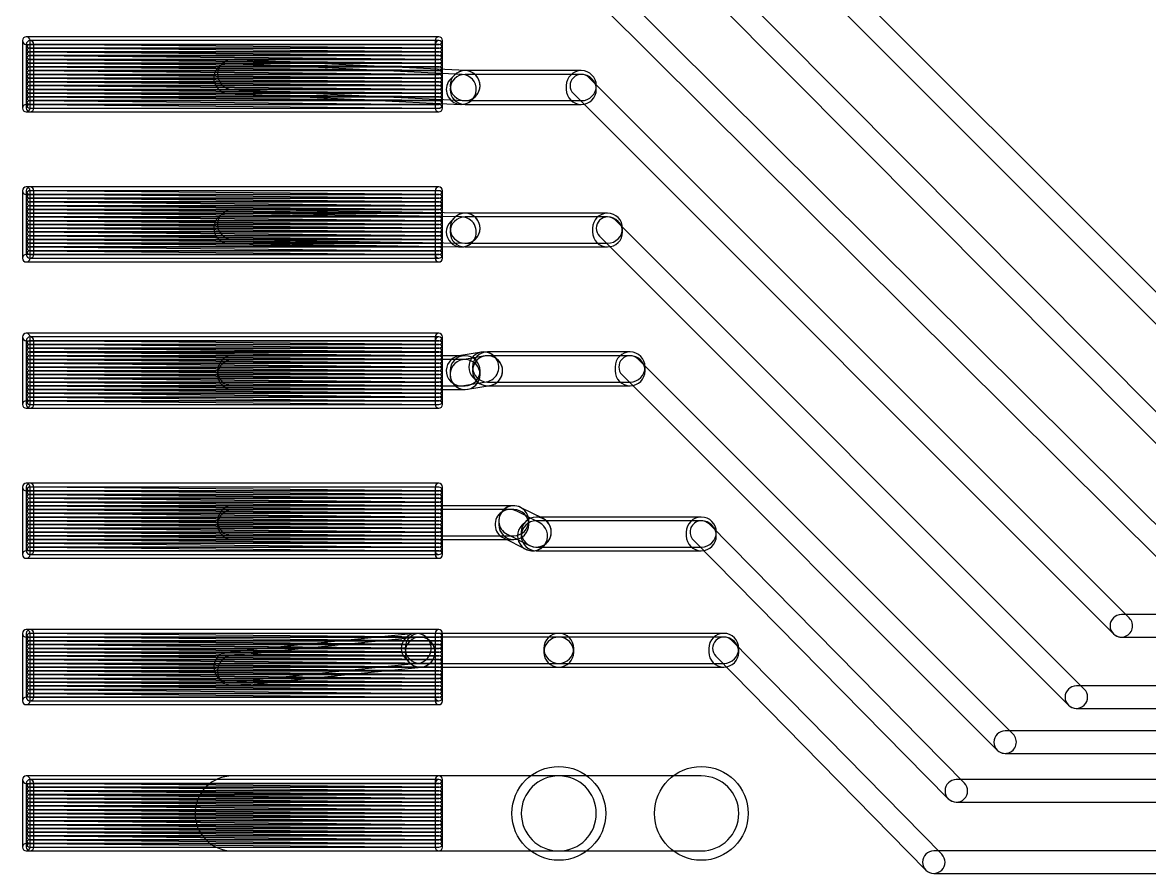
# Model space of a CAD drawing. Extents: x 2.7 to 76.1, y 3.1 to 47.6.
# Drawn here: x 2.72 to 10.35, y 3.14 to 8.9 of the extents above; entities that cross this region are included whole.
import ezdxf

# ---------------------------------------------------------------- set-up
doc = ezdxf.new("R2010")
doc.units = 0

msp = doc.modelspace()

# ---------------------------------------------------------------- linework, layer by layer
for points in [[(5.991155, 10.477715), (10.740955, 5.702515, 1), (10.84904, 5.81003), (6.09924, 10.58523, 1)], [(11.179095, 6.29277), (7.369095, 10.10277, 1), (7.2613, 9.994975), (11.0713, 6.184975, 1)], [(6.296265, 9.35981), (10.436465, 5.24501, 1), (10.54393, 5.353135), (6.40373, 9.467935, 1)], [(5.5372, 8.8043), (2.7432, 8.8043, 1), (2.7432, 8.75345), (5.5372, 8.75345, 1)], [(2.717775, 8.778875), (2.717775, 8.321675, 1), (2.768625, 8.321675), (2.768625, 8.778875, 1)], [(5.5372, 8.7789), (2.7686, 8.7789, 1), (2.7686, 8.72805), (5.5372, 8.72805, 1)], [(2.743175, 8.753475), (2.743175, 8.321675, 1), (2.794025, 8.321675), (2.794025, 8.753475, 1)], [(5.562625, 8.321675), (5.562625, 8.778875, 1), (5.511775, 8.778875), (5.511775, 8.321675, 1)], [(5.562625, 8.321675), (5.562625, 8.753475, 1), (5.511775, 8.753475), (5.511775, 8.321675, 1)], [(5.53743, 8.728095), (2.76883, 8.753495, 1), (2.768365, 8.70265), (5.536965, 8.67725, 1)], [(5.53743, 8.702695), (2.76883, 8.728095, 1), (2.768365, 8.67725), (5.536965, 8.65185, 1)], [(5.53743, 8.677295), (2.76883, 8.702695, 1), (2.768365, 8.65185), (5.536965, 8.62645, 1)], [(2.7686, 8.70265), (5.5372, 8.70265, 1), (5.5372, 8.7535), (2.7686, 8.7535, 1)], [(2.7686, 8.67725), (5.5372, 8.67725, 1), (5.5372, 8.7281), (2.7686, 8.7281, 1)], [(2.7686, 8.65185), (5.5372, 8.65185, 1), (5.5372, 8.7027), (2.7686, 8.7027, 1)], [(5.53743, 8.651895), (2.76883, 8.677295, 1), (2.768365, 8.62645), (5.536965, 8.60105, 1)], [(5.53743, 8.626495), (2.76883, 8.651895, 1), (2.768365, 8.60105), (5.536965, 8.57565, 1)], [(5.53743, 8.601095), (2.76883, 8.626495, 1), (2.768365, 8.57565), (5.536965, 8.55025, 1)], [(2.7686, 8.62645), (5.5372, 8.62645, 1), (5.5372, 8.6773), (2.7686, 8.6773, 1)], [(2.7686, 8.60105), (5.5372, 8.60105, 1), (5.5372, 8.6519), (2.7686, 8.6519, 1)], [(2.7686, 8.57565), (5.5372, 8.57565, 1), (5.5372, 8.6265), (2.7686, 8.6265, 1)], [(5.5372, 8.6265), (2.7686, 8.6265, 1), (2.7686, 8.57565), (5.5372, 8.57565, 1)], [(2.7686, 8.57565), (5.5372, 8.57565, 1), (5.5372, 8.6265), (2.7686, 8.6265, 1)], [(4.109885, 8.423365), (5.684685, 8.347165, 1), (5.69451, 8.55018), (4.11971, 8.62638, 1)], [(5.71991, 8.57558), (4.14511, 8.65178, 1), (4.135285, 8.448765), (5.710085, 8.372565, 1)], [(5.53743, 8.575695), (2.76883, 8.601095, 1), (2.768365, 8.55025), (5.536965, 8.52485, 1)], [(5.53743, 8.550295), (2.76883, 8.575695, 1), (2.768365, 8.52485), (5.536965, 8.49945, 1)], [(5.53743, 8.524895), (2.76883, 8.550295, 1), (2.768365, 8.49945), (5.536965, 8.47405, 1)], [(2.7686, 8.55025), (5.5372, 8.55025, 1), (5.5372, 8.6011), (2.7686, 8.6011, 1)], [(2.7686, 8.52485), (5.5372, 8.52485, 1), (5.5372, 8.5757), (2.7686, 8.5757, 1)], [(2.7686, 8.49945), (5.5372, 8.49945, 1), (5.5372, 8.5503), (2.7686, 8.5503, 1)], [(5.761455, 8.376815), (5.786855, 8.402215, 1), (5.64314, 8.54593), (5.61774, 8.52053, 1)], [(6.5024, 8.5757), (5.715, 8.5757, 1), (5.715, 8.37245), (6.5024, 8.37245, 1)], [(5.715, 8.34705), (6.5024, 8.34705, 1), (6.5024, 8.5503), (5.715, 8.5503, 1)], [(6.604025, 8.448675), (6.604025, 8.474075, 1), (6.400775, 8.474075), (6.400775, 8.448675, 1)], [(6.4485, 8.420175), (10.1061, 4.762575, 1), (10.213895, 4.87037), (6.556295, 8.52797, 1)], [(5.53743, 8.499495), (2.76883, 8.524895, 1), (2.768365, 8.47405), (5.536965, 8.44865, 1)], [(5.53743, 8.474095), (2.76883, 8.499495, 1), (2.768365, 8.44865), (5.536965, 8.42325, 1)], [(5.53743, 8.448695), (2.76883, 8.474095, 1), (2.768365, 8.42325), (5.536965, 8.39785, 1)], [(2.7686, 8.47405), (5.5372, 8.47405, 1), (5.5372, 8.5249), (2.7686, 8.5249, 1)], [(2.7686, 8.44865), (5.5372, 8.44865, 1), (5.5372, 8.4995), (2.7686, 8.4995, 1)], [(2.7686, 8.42325), (5.5372, 8.42325, 1), (5.5372, 8.4741), (2.7686, 8.4741, 1)], [(5.53743, 8.423295), (2.76883, 8.448695, 1), (2.768365, 8.39785), (5.536965, 8.37245, 1)], [(5.53743, 8.397895), (2.76883, 8.423295, 1), (2.768365, 8.37245), (5.536965, 8.34705, 1)], [(5.53743, 8.372495), (2.76883, 8.397895, 1), (2.768365, 8.34705), (5.536965, 8.32165, 1)], [(2.7686, 8.39785), (5.5372, 8.39785, 1), (5.5372, 8.4487), (2.7686, 8.4487, 1)], [(2.7686, 8.37245), (5.5372, 8.37245, 1), (5.5372, 8.4233), (2.7686, 8.4233, 1)], [(2.7686, 8.34705), (5.5372, 8.34705, 1), (5.5372, 8.3979), (2.7686, 8.3979, 1)], [(2.7432, 8.29625), (5.5372, 8.29625, 1), (5.5372, 8.3471), (2.7432, 8.3471, 1)], [(2.7686, 8.32165), (5.5372, 8.32165, 1), (5.5372, 8.3725), (2.7686, 8.3725, 1)], [(2.7686, 8.29625), (5.5372, 8.29625, 1), (5.5372, 8.3471), (2.7686, 8.3471, 1)], [(5.5372, 7.7883), (2.7432, 7.7883, 1), (2.7432, 7.73745), (5.5372, 7.73745, 1)], [(2.717775, 7.762875), (2.717775, 7.305675, 1), (2.768625, 7.305675), (2.768625, 7.762875, 1)], [(5.5372, 7.7883), (2.7686, 7.7883, 1), (2.7686, 7.73745), (5.5372, 7.73745, 1)], [(2.743175, 7.762875), (2.743175, 7.331075, 1), (2.794025, 7.331075), (2.794025, 7.762875, 1)], [(5.562625, 7.331075), (5.562625, 7.762875, 1), (5.511775, 7.762875), (5.511775, 7.331075, 1)], [(5.562625, 7.305675), (5.562625, 7.762875, 1), (5.511775, 7.762875), (5.511775, 7.305675, 1)], [(5.53743, 7.737495), (2.76883, 7.762895, 1), (2.768365, 7.71205), (5.536965, 7.68665, 1)], [(5.53743, 7.712095), (2.76883, 7.737495, 1), (2.768365, 7.68665), (5.536965, 7.66125, 1)], [(5.53743, 7.686695), (2.76883, 7.712095, 1), (2.768365, 7.66125), (5.536965, 7.63585, 1)], [(2.7686, 7.71205), (5.5372, 7.71205, 1), (5.5372, 7.7629), (2.7686, 7.7629, 1)], [(2.7686, 7.68665), (5.5372, 7.68665, 1), (5.5372, 7.7375), (2.7686, 7.7375, 1)], [(2.7686, 7.66125), (5.5372, 7.66125, 1), (5.5372, 7.7121), (2.7686, 7.7121, 1)], [(5.53743, 7.661295), (2.76883, 7.686695, 1), (2.768365, 7.63585), (5.536965, 7.61045, 1)], [(5.53743, 7.635895), (2.76883, 7.661295, 1), (2.768365, 7.61045), (5.536965, 7.58505, 1)], [(5.53743, 7.610495), (2.76883, 7.635895, 1), (2.768365, 7.58505), (5.536965, 7.55965, 1)], [(2.7686, 7.63585), (5.5372, 7.63585, 1), (5.5372, 7.6867), (2.7686, 7.6867, 1)], [(2.7686, 7.61045), (5.5372, 7.61045, 1), (5.5372, 7.6613), (2.7686, 7.6613, 1)], [(2.7686, 7.58505), (5.5372, 7.58505, 1), (5.5372, 7.6359), (2.7686, 7.6359, 1)], [(5.716635, 7.610485), (4.141835, 7.635885, 1), (4.13856, 7.43266), (5.71336, 7.40726, 1)], [(5.53743, 7.585095), (2.76883, 7.610495, 1), (2.768365, 7.55965), (5.536965, 7.53425, 1)], [(5.53743, 7.559695), (2.76883, 7.585095, 1), (2.768365, 7.53425), (5.536965, 7.50885, 1)], [(5.53743, 7.534295), (2.76883, 7.559695, 1), (2.768365, 7.50885), (5.536965, 7.48345, 1)], [(2.7686, 7.55965), (5.5372, 7.55965, 1), (5.5372, 7.6105), (2.7686, 7.6105, 1)], [(2.7686, 7.53425), (5.5372, 7.53425, 1), (5.5372, 7.5851), (2.7686, 7.5851, 1)], [(2.7686, 7.50885), (5.5372, 7.50885, 1), (5.5372, 7.5597), (2.7686, 7.5597, 1)], [(4.11316, 7.40726), (5.68796, 7.38186, 1), (5.691235, 7.585085), (4.116435, 7.610485, 1)], [(5.761455, 7.411615), (5.786855, 7.437015, 1), (5.64314, 7.58073), (5.61774, 7.55533, 1)], [(6.6802, 7.6105), (5.715, 7.6105, 1), (5.715, 7.40725), (6.6802, 7.40725, 1)], [(5.715, 7.38185), (6.6802, 7.38185, 1), (6.6802, 7.5851), (5.715, 7.5851, 1)], [(6.781825, 7.483475), (6.781825, 7.508875, 1), (6.578575, 7.508875), (6.578575, 7.483475, 1)], [(6.6263, 7.454975), (9.8013, 4.279975, 1), (9.909095, 4.38777), (6.734095, 7.56277, 1)], [(5.53743, 7.508895), (2.76883, 7.534295, 1), (2.768365, 7.48345), (5.536965, 7.45805, 1)], [(5.53743, 7.483495), (2.76883, 7.508895, 1), (2.768365, 7.45805), (5.536965, 7.43265, 1)], [(5.53743, 7.458095), (2.76883, 7.483495, 1), (2.768365, 7.43265), (5.536965, 7.40725, 1)], [(2.7686, 7.48345), (5.5372, 7.48345, 1), (5.5372, 7.5343), (2.7686, 7.5343, 1)], [(2.7686, 7.45805), (5.5372, 7.45805, 1), (5.5372, 7.5089), (2.7686, 7.5089, 1)], [(2.7686, 7.43265), (5.5372, 7.43265, 1), (5.5372, 7.4835), (2.7686, 7.4835, 1)], [(5.53743, 7.432695), (2.76883, 7.458095, 1), (2.768365, 7.40725), (5.536965, 7.38185, 1)], [(5.53743, 7.407295), (2.76883, 7.432695, 1), (2.768365, 7.38185), (5.536965, 7.35645, 1)], [(5.53743, 7.381895), (2.76883, 7.407295, 1), (2.768365, 7.35645), (5.536965, 7.33105, 1)], [(2.7686, 7.40725), (5.5372, 7.40725, 1), (5.5372, 7.4581), (2.7686, 7.4581, 1)], [(5.5372, 7.4581), (2.7686, 7.4581, 1), (2.7686, 7.40725), (5.5372, 7.40725, 1)], [(2.7686, 7.40725), (5.5372, 7.40725, 1), (5.5372, 7.4581), (2.7686, 7.4581, 1)], [(2.7686, 7.38185), (5.5372, 7.38185, 1), (5.5372, 7.4327), (2.7686, 7.4327, 1)], [(2.7686, 7.35645), (5.5372, 7.35645, 1), (5.5372, 7.4073), (2.7686, 7.4073, 1)], [(2.7432, 7.28025), (5.5372, 7.28025, 1), (5.5372, 7.3311), (2.7432, 7.3311, 1)], [(2.7686, 7.33105), (5.5372, 7.33105, 1), (5.5372, 7.3819), (2.7686, 7.3819, 1)], [(2.7686, 7.30565), (5.5372, 7.30565, 1), (5.5372, 7.3565), (2.7686, 7.3565, 1)], [(5.5372, 6.7977), (2.7432, 6.7977, 1), (2.7432, 6.74685), (5.5372, 6.74685, 1)], [(2.717775, 6.772275), (2.717775, 6.315075, 1), (2.768625, 6.315075), (2.768625, 6.772275, 1)], [(5.562625, 6.315075), (5.562625, 6.772275, 1), (5.511775, 6.772275), (5.511775, 6.315075, 1)], [(5.53743, 6.721495), (2.76883, 6.746895, 1), (2.768365, 6.69605), (5.536965, 6.67065, 1)], [(5.53743, 6.696095), (2.76883, 6.721495, 1), (2.768365, 6.67065), (5.536965, 6.64525, 1)], [(5.5372, 6.7723), (2.7686, 6.7723, 1), (2.7686, 6.72145), (5.5372, 6.72145, 1)], [(2.743175, 6.746875), (2.743175, 6.315075, 1), (2.794025, 6.315075), (2.794025, 6.746875, 1)], [(2.7686, 6.69605), (5.5372, 6.69605, 1), (5.5372, 6.7469), (2.7686, 6.7469, 1)], [(5.5372, 6.7469), (2.7686, 6.7469, 1), (2.7686, 6.69605), (5.5372, 6.69605, 1)], [(2.7686, 6.69605), (5.5372, 6.69605, 1), (5.5372, 6.7469), (2.7686, 6.7469, 1)], [(2.7686, 6.67065), (5.5372, 6.67065, 1), (5.5372, 6.7215), (2.7686, 6.7215, 1)], [(5.562625, 6.315075), (5.562625, 6.746875, 1), (5.511775, 6.746875), (5.511775, 6.315075, 1)], [(5.53743, 6.670695), (2.76883, 6.696095, 1), (2.768365, 6.64525), (5.536965, 6.61985, 1)], [(5.53743, 6.645295), (2.76883, 6.670695, 1), (2.768365, 6.61985), (5.536965, 6.59445, 1)], [(5.53743, 6.619895), (2.76883, 6.645295, 1), (2.768365, 6.59445), (5.536965, 6.56905, 1)], [(2.7686, 6.64525), (5.5372, 6.64525, 1), (5.5372, 6.6961), (2.7686, 6.6961, 1)], [(2.7686, 6.61985), (5.5372, 6.61985, 1), (5.5372, 6.6707), (2.7686, 6.6707, 1)], [(2.7686, 6.59445), (5.5372, 6.59445, 1), (5.5372, 6.6453), (2.7686, 6.6453, 1)], [(5.715, 6.6453), (4.1402, 6.6453, 1), (4.1402, 6.44205), (5.715, 6.44205, 1)], [(5.82529, 6.669315), (5.67289, 6.643915, 1), (5.706305, 6.44343), (5.858705, 6.46883, 1)], [(5.731705, 6.41803), (5.884105, 6.44343, 1), (5.85069, 6.643915), (5.69829, 6.618515, 1)], [(5.816625, 6.518275), (5.816625, 6.543675, 1), (5.613375, 6.543675), (5.613375, 6.518275, 1)], [(5.939255, 6.61553), (5.913855, 6.64093, 1), (5.77014, 6.497215), (5.79554, 6.471815, 1)], [(6.8326, 6.6707), (5.8674, 6.6707, 1), (5.8674, 6.46745), (6.8326, 6.46745, 1)], [(5.8674, 6.44205), (6.8326, 6.44205, 1), (6.8326, 6.6453), (5.8674, 6.6453, 1)], [(6.934225, 6.543675), (6.934225, 6.569075, 1), (6.730975, 6.569075), (6.730975, 6.543675, 1)], [(6.7787, 6.515175), (9.3187, 3.975175, 1), (9.426495, 4.08297), (6.886495, 6.62297, 1)], [(5.53743, 6.594495), (2.76883, 6.619895, 1), (2.768365, 6.56905), (5.536965, 6.54365, 1)], [(5.53743, 6.569095), (2.76883, 6.594495, 1), (2.768365, 6.54365), (5.536965, 6.51825, 1)], [(5.53743, 6.543695), (2.76883, 6.569095, 1), (2.768365, 6.51825), (5.536965, 6.49285, 1)], [(2.7686, 6.56905), (5.5372, 6.56905, 1), (5.5372, 6.6199), (2.7686, 6.6199, 1)], [(2.7686, 6.54365), (5.5372, 6.54365, 1), (5.5372, 6.5945), (2.7686, 6.5945, 1)], [(2.7686, 6.51825), (5.5372, 6.51825, 1), (5.5372, 6.5691), (2.7686, 6.5691, 1)], [(4.1402, 6.41665), (5.715, 6.41665, 1), (5.715, 6.6199), (4.1402, 6.6199, 1)], [(5.53743, 6.518295), (2.76883, 6.543695, 1), (2.768365, 6.49285), (5.536965, 6.46745, 1)], [(5.53743, 6.492895), (2.76883, 6.518295, 1), (2.768365, 6.46745), (5.536965, 6.44205, 1)], [(5.53743, 6.467495), (2.76883, 6.492895, 1), (2.768365, 6.44205), (5.536965, 6.41665, 1)], [(2.7686, 6.49285), (5.5372, 6.49285, 1), (5.5372, 6.5437), (2.7686, 6.5437, 1)], [(2.7686, 6.46745), (5.5372, 6.46745, 1), (5.5372, 6.5183), (2.7686, 6.5183, 1)], [(2.7686, 6.44205), (5.5372, 6.44205, 1), (5.5372, 6.4929), (2.7686, 6.4929, 1)], [(5.53743, 6.442095), (2.76883, 6.467495, 1), (2.768365, 6.41665), (5.536965, 6.39125, 1)], [(5.53743, 6.416695), (2.76883, 6.442095, 1), (2.768365, 6.39125), (5.536965, 6.36585, 1)], [(5.53743, 6.391295), (2.76883, 6.416695, 1), (2.768365, 6.36585), (5.536965, 6.34045, 1)], [(2.7686, 6.41665), (5.5372, 6.41665, 1), (5.5372, 6.4675), (2.7686, 6.4675, 1)], [(2.7686, 6.39125), (5.5372, 6.39125, 1), (5.5372, 6.4421), (2.7686, 6.4421, 1)], [(2.7686, 6.36585), (5.5372, 6.36585, 1), (5.5372, 6.4167), (2.7686, 6.4167, 1)], [(2.7432, 6.28965), (5.5372, 6.28965, 1), (5.5372, 6.3405), (2.7432, 6.3405, 1)], [(5.53743, 6.365895), (2.76883, 6.391295, 1), (2.768365, 6.34045), (5.536965, 6.31505, 1)], [(2.7686, 6.34045), (5.5372, 6.34045, 1), (5.5372, 6.3913), (2.7686, 6.3913, 1)], [(2.7686, 6.31505), (5.5372, 6.31505, 1), (5.5372, 6.3659), (2.7686, 6.3659, 1)], [(2.7686, 6.28965), (5.5372, 6.28965, 1), (5.5372, 6.3405), (2.7686, 6.3405, 1)], [(5.5372, 5.7817), (2.7432, 5.7817, 1), (2.7432, 5.73085), (5.5372, 5.73085, 1)], [(2.717775, 5.756275), (2.717775, 5.299075, 1), (2.768625, 5.299075), (2.768625, 5.756275, 1)], [(5.53743, 5.730895), (2.76883, 5.756295, 1), (2.768365, 5.70545), (5.536965, 5.68005, 1)], [(5.53743, 5.705495), (2.76883, 5.730895, 1), (2.768365, 5.68005), (5.536965, 5.65465, 1)], [(5.5372, 5.7817), (2.7686, 5.7817, 1), (2.7686, 5.73085), (5.5372, 5.73085, 1)], [(2.743175, 5.756275), (2.743175, 5.324475, 1), (2.794025, 5.324475), (2.794025, 5.756275, 1)], [(2.7686, 5.70545), (5.5372, 5.70545, 1), (5.5372, 5.7563), (2.7686, 5.7563, 1)], [(2.7686, 5.68005), (5.5372, 5.68005, 1), (5.5372, 5.7309), (2.7686, 5.7309, 1)], [(5.562625, 5.324475), (5.562625, 5.756275, 1), (5.511775, 5.756275), (5.511775, 5.324475, 1)], [(5.562625, 5.299075), (5.562625, 5.756275, 1), (5.511775, 5.756275), (5.511775, 5.299075, 1)], [(5.53743, 5.680095), (2.76883, 5.705495, 1), (2.768365, 5.65465), (5.536965, 5.62925, 1)], [(5.53743, 5.654695), (2.76883, 5.680095, 1), (2.768365, 5.62925), (5.536965, 5.60385, 1)], [(5.53743, 5.629295), (2.76883, 5.654695, 1), (2.768365, 5.60385), (5.536965, 5.57845, 1)], [(2.7686, 5.65465), (5.5372, 5.65465, 1), (5.5372, 5.7055), (2.7686, 5.7055, 1)], [(2.7686, 5.62925), (5.5372, 5.62925, 1), (5.5372, 5.6801), (2.7686, 5.6801, 1)], [(2.7686, 5.60385), (5.5372, 5.60385, 1), (5.5372, 5.6547), (2.7686, 5.6547, 1)], [(5.53743, 5.603895), (2.76883, 5.629295, 1), (2.768365, 5.57845), (5.536965, 5.55305, 1)], [(5.53743, 5.578495), (2.76883, 5.603895, 1), (2.768365, 5.55305), (5.536965, 5.52765, 1)], [(5.53743, 5.553095), (2.76883, 5.578495, 1), (2.768365, 5.52765), (5.536965, 5.50225, 1)], [(2.7686, 5.57845), (5.5372, 5.57845, 1), (5.5372, 5.6293), (2.7686, 5.6293, 1)], [(2.7686, 5.55305), (5.5372, 5.55305, 1), (5.5372, 5.6039), (2.7686, 5.6039, 1)], [(2.7686, 5.52765), (5.5372, 5.52765, 1), (5.5372, 5.5785), (2.7686, 5.5785, 1)], [(5.5372, 5.5785), (2.7686, 5.5785, 1), (2.7686, 5.52765), (5.5372, 5.52765, 1)], [(2.7686, 5.52765), (5.5372, 5.52765, 1), (5.5372, 5.5785), (2.7686, 5.5785, 1)], [(6.0452, 5.6293), (4.1402, 5.6293, 1), (4.1402, 5.42605), (6.0452, 5.42605, 1)], [(4.1402, 5.40065), (6.0452, 5.40065, 1), (6.0452, 5.6039), (4.1402, 5.6039, 1)], [(5.97435, 5.411375), (6.12675, 5.335175, 1), (6.217645, 5.51697), (6.065245, 5.59317, 1)], [(6.243045, 5.54237), (6.090645, 5.61857, 1), (5.99975, 5.436775), (6.15215, 5.360575, 1)], [(6.146825, 5.502275), (6.146825, 5.527675, 1), (5.943575, 5.527675), (5.943575, 5.502275, 1)], [(5.53743, 5.527695), (2.76883, 5.553095, 1), (2.768365, 5.50225), (5.536965, 5.47685, 1)], [(5.53743, 5.502295), (2.76883, 5.527695, 1), (2.768365, 5.47685), (5.536965, 5.45145, 1)], [(5.53743, 5.476895), (2.76883, 5.502295, 1), (2.768365, 5.45145), (5.536965, 5.42605, 1)], [(2.7686, 5.50225), (5.5372, 5.50225, 1), (5.5372, 5.5531), (2.7686, 5.5531, 1)], [(2.7686, 5.47685), (5.5372, 5.47685, 1), (5.5372, 5.5277), (2.7686, 5.5277, 1)], [(2.7686, 5.45145), (5.5372, 5.45145, 1), (5.5372, 5.5023), (2.7686, 5.5023, 1)], [(6.244055, 5.354215), (6.269455, 5.379615, 1), (6.12574, 5.52333), (6.10034, 5.49793, 1)], [(7.3152, 5.5531), (6.1976, 5.5531, 1), (6.1976, 5.34985), (7.3152, 5.34985, 1)], [(6.1976, 5.32445), (7.3152, 5.32445, 1), (7.3152, 5.5277), (6.1976, 5.5277, 1)], [(7.416825, 5.426075), (7.416825, 5.451475, 1), (7.213575, 5.451475), (7.213575, 5.426075, 1)], [(7.260905, 5.39797), (8.988105, 3.64537, 1), (9.09669, 3.752375), (7.36949, 5.504975, 1)], [(5.53743, 5.451495), (2.76883, 5.476895, 1), (2.768365, 5.42605), (5.536965, 5.40065, 1)], [(5.53743, 5.426095), (2.76883, 5.451495, 1), (2.768365, 5.40065), (5.536965, 5.37525, 1)], [(5.53743, 5.400695), (2.76883, 5.426095, 1), (2.768365, 5.37525), (5.536965, 5.34985, 1)], [(2.7686, 5.42605), (5.5372, 5.42605, 1), (5.5372, 5.4769), (2.7686, 5.4769, 1)], [(2.7686, 5.40065), (5.5372, 5.40065, 1), (5.5372, 5.4515), (2.7686, 5.4515, 1)], [(2.7686, 5.37525), (5.5372, 5.37525, 1), (5.5372, 5.4261), (2.7686, 5.4261, 1)], [(5.53743, 5.375295), (2.76883, 5.400695, 1), (2.768365, 5.34985), (5.536965, 5.32445, 1)], [(2.7686, 5.34985), (5.5372, 5.34985, 1), (5.5372, 5.4007), (2.7686, 5.4007, 1)], [(2.7686, 5.32445), (5.5372, 5.32445, 1), (5.5372, 5.3753), (2.7686, 5.3753, 1)], [(2.7686, 5.29905), (5.5372, 5.29905, 1), (5.5372, 5.3499), (2.7686, 5.3499, 1)], [(2.7432, 5.27365), (5.5372, 5.27365, 1), (5.5372, 5.3245), (2.7432, 5.3245, 1)], [(10.16, 4.74025), (24.6126, 4.74025, 1), (24.6126, 4.8927), (10.16, 4.8927, 1)], [(5.5372, 4.7911), (2.7432, 4.7911, 1), (2.7432, 4.74025), (5.5372, 4.74025, 1)], [(2.717775, 4.765675), (2.717775, 4.308475, 1), (2.768625, 4.308475), (2.768625, 4.765675, 1)], [(5.53743, 4.740295), (2.76883, 4.765695, 1), (2.768365, 4.71485), (5.536965, 4.68945, 1)], [(5.53743, 4.714895), (2.76883, 4.740295, 1), (2.768365, 4.68945), (5.536965, 4.66405, 1)], [(5.5372, 4.7911), (2.7686, 4.7911, 1), (2.7686, 4.74025), (5.5372, 4.74025, 1)], [(2.743175, 4.765675), (2.743175, 4.333875, 1), (2.794025, 4.333875), (2.794025, 4.765675, 1)], [(2.7686, 4.71485), (5.5372, 4.71485, 1), (5.5372, 4.7657), (2.7686, 4.7657, 1)], [(2.7686, 4.68945), (5.5372, 4.68945, 1), (5.5372, 4.7403), (2.7686, 4.7403, 1)], [(5.374685, 4.765195), (4.104685, 4.638195, 1), (4.12491, 4.43595), (5.39491, 4.56295, 1)], [(4.15031, 4.41055), (5.42031, 4.53755, 1), (5.400085, 4.739795), (4.130085, 4.612795, 1)], [(5.482055, 4.71053), (5.456655, 4.73593, 1), (5.31294, 4.592215), (5.33834, 4.566815, 1)], [(6.35, 4.7657), (5.4102, 4.7657, 1), (5.4102, 4.56245), (6.35, 4.56245, 1)], [(5.4102, 4.53705), (6.35, 4.53705, 1), (6.35, 4.7403), (5.4102, 4.7403, 1)], [(5.562625, 4.333875), (5.562625, 4.765675, 1), (5.511775, 4.765675), (5.511775, 4.333875, 1)], [(5.562625, 4.308475), (5.562625, 4.765675, 1), (5.511775, 4.765675), (5.511775, 4.308475, 1)], [(6.451625, 4.638675), (6.451625, 4.664075, 1), (6.248375, 4.664075), (6.248375, 4.638675, 1)], [(7.4676, 4.7657), (6.35, 4.7657, 1), (6.35, 4.56245), (7.4676, 4.56245, 1)], [(6.35, 4.53705), (7.4676, 4.53705, 1), (7.4676, 4.7403), (6.35, 4.7403, 1)], [(7.569225, 4.638675), (7.569225, 4.664075, 1), (7.365975, 4.664075), (7.365975, 4.638675, 1)], [(7.413225, 4.61065), (8.835625, 3.16285, 1), (8.94437, 3.269695), (7.52197, 4.717495, 1)], [(5.53743, 4.689495), (2.76883, 4.714895, 1), (2.768365, 4.66405), (5.536965, 4.63865, 1)], [(5.53743, 4.664095), (2.76883, 4.689495, 1), (2.768365, 4.63865), (5.536965, 4.61325, 1)], [(5.53743, 4.638695), (2.76883, 4.664095, 1), (2.768365, 4.61325), (5.536965, 4.58785, 1)], [(2.7686, 4.66405), (5.5372, 4.66405, 1), (5.5372, 4.7149), (2.7686, 4.7149, 1)], [(2.7686, 4.63865), (5.5372, 4.63865, 1), (5.5372, 4.6895), (2.7686, 4.6895, 1)], [(2.7686, 4.61325), (5.5372, 4.61325, 1), (5.5372, 4.6641), (2.7686, 4.6641, 1)], [(5.53743, 4.613295), (2.76883, 4.638695, 1), (2.768365, 4.58785), (5.536965, 4.56245, 1)], [(5.53743, 4.587895), (2.76883, 4.613295, 1), (2.768365, 4.56245), (5.536965, 4.53705, 1)], [(5.53743, 4.562495), (2.76883, 4.587895, 1), (2.768365, 4.53705), (5.536965, 4.51165, 1)], [(2.7686, 4.58785), (5.5372, 4.58785, 1), (5.5372, 4.6387), (2.7686, 4.6387, 1)], [(2.7686, 4.56245), (5.5372, 4.56245, 1), (5.5372, 4.6133), (2.7686, 4.6133, 1)], [(2.7686, 4.53705), (5.5372, 4.53705, 1), (5.5372, 4.5879), (2.7686, 4.5879, 1)], [(5.53743, 4.537095), (2.76883, 4.562495, 1), (2.768365, 4.51165), (5.536965, 4.48625, 1)], [(5.53743, 4.511695), (2.76883, 4.537095, 1), (2.768365, 4.48625), (5.536965, 4.46085, 1)], [(5.53743, 4.486295), (2.76883, 4.511695, 1), (2.768365, 4.46085), (5.536965, 4.43545, 1)], [(2.7686, 4.51165), (5.5372, 4.51165, 1), (5.5372, 4.5625), (2.7686, 4.5625, 1)], [(2.7686, 4.48625), (5.5372, 4.48625, 1), (5.5372, 4.5371), (2.7686, 4.5371, 1)], [(2.7686, 4.46085), (5.5372, 4.46085, 1), (5.5372, 4.5117), (2.7686, 4.5117, 1)], [(5.53743, 4.460895), (2.76883, 4.486295, 1), (2.768365, 4.43545), (5.536965, 4.41005, 1)], [(5.53743, 4.435495), (2.76883, 4.460895, 1), (2.768365, 4.41005), (5.536965, 4.38465, 1)], [(5.53743, 4.410095), (2.76883, 4.435495, 1), (2.768365, 4.38465), (5.536965, 4.35925, 1)], [(2.7686, 4.43545), (5.5372, 4.43545, 1), (5.5372, 4.4863), (2.7686, 4.4863, 1)], [(2.7686, 4.41005), (5.5372, 4.41005, 1), (5.5372, 4.4609), (2.7686, 4.4609, 1)], [(2.7686, 4.38465), (5.5372, 4.38465, 1), (5.5372, 4.4355), (2.7686, 4.4355, 1)], [(5.53743, 4.384695), (2.76883, 4.410095, 1), (2.768365, 4.35925), (5.536965, 4.33385, 1)], [(2.7686, 4.35925), (5.5372, 4.35925, 1), (5.5372, 4.4101), (2.7686, 4.4101, 1)], [(2.7686, 4.33385), (5.5372, 4.33385, 1), (5.5372, 4.3847), (2.7686, 4.3847, 1)], [(5.5372, 4.3847), (2.7686, 4.3847, 1), (2.7686, 4.33385), (5.5372, 4.33385, 1)], [(2.7686, 4.33385), (5.5372, 4.33385, 1), (5.5372, 4.3847), (2.7686, 4.3847, 1)], [(2.7686, 4.30845), (5.5372, 4.30845, 1), (5.5372, 4.3593), (2.7686, 4.3593, 1)], [(9.8552, 4.25765), (33.5026, 4.25765, 1), (33.5026, 4.4101), (9.8552, 4.4101, 1)], [(2.7432, 4.28305), (5.5372, 4.28305, 1), (5.5372, 4.3339), (2.7432, 4.3339, 1)], [(9.3726, 3.95285), (33.9852, 3.95285, 1), (33.9852, 4.1053), (9.3726, 4.1053, 1)], [(5.5372, 3.8005), (2.7432, 3.8005, 1), (2.7432, 3.74965), (5.5372, 3.74965, 1)], [(2.717775, 3.775075), (2.717775, 3.317875, 1), (2.768625, 3.317875), (2.768625, 3.775075, 1)], [(5.53743, 3.724295), (2.76883, 3.749695, 1), (2.768365, 3.69885), (5.536965, 3.67345, 1)], [(5.5372, 3.7751), (2.7686, 3.7751, 1), (2.7686, 3.72425), (5.5372, 3.72425, 1)], [(2.743175, 3.749675), (2.743175, 3.317875, 1), (2.794025, 3.317875), (2.794025, 3.749675, 1)], [(2.7686, 3.69885), (5.5372, 3.69885, 1), (5.5372, 3.7497), (2.7686, 3.7497, 1)], [(6.35, 3.8005), (4.1402, 3.8005, 1), (4.1402, 3.29245), (6.35, 3.29245, 1)], [(5.562625, 3.317875), (5.562625, 3.775075, 1), (5.511775, 3.775075), (5.511775, 3.317875, 1)], [(5.562625, 3.317875), (5.562625, 3.749675, 1), (5.511775, 3.749675), (5.511775, 3.317875, 1)], [(7.3152, 3.8005), (6.35, 3.8005, 1), (6.35, 3.29245), (7.3152, 3.29245, 1)], [(9.0424, 3.62265), (34.4424, 3.62265, 1), (34.4424, 3.7751), (9.0424, 3.7751, 1)], [(5.53743, 3.698895), (2.76883, 3.724295, 1), (2.768365, 3.67345), (5.536965, 3.64805, 1)], [(5.53743, 3.673495), (2.76883, 3.698895, 1), (2.768365, 3.64805), (5.536965, 3.62265, 1)], [(5.53743, 3.648095), (2.76883, 3.673495, 1), (2.768365, 3.62265), (5.536965, 3.59725, 1)], [(2.7686, 3.67345), (5.5372, 3.67345, 1), (5.5372, 3.7243), (2.7686, 3.7243, 1)], [(2.7686, 3.64805), (5.5372, 3.64805, 1), (5.5372, 3.6989), (2.7686, 3.6989, 1)], [(5.5372, 3.6989), (2.7686, 3.6989, 1), (2.7686, 3.64805), (5.5372, 3.64805, 1)], [(2.7686, 3.64805), (5.5372, 3.64805, 1), (5.5372, 3.6989), (2.7686, 3.6989, 1)], [(2.7686, 3.62265), (5.5372, 3.62265, 1), (5.5372, 3.6735), (2.7686, 3.6735, 1)], [(5.53743, 3.622695), (2.76883, 3.648095, 1), (2.768365, 3.59725), (5.536965, 3.57185, 1)], [(5.53743, 3.597295), (2.76883, 3.622695, 1), (2.768365, 3.57185), (5.536965, 3.54645, 1)], [(5.53743, 3.571895), (2.76883, 3.597295, 1), (2.768365, 3.54645), (5.536965, 3.52105, 1)], [(2.7686, 3.59725), (5.5372, 3.59725, 1), (5.5372, 3.6481), (2.7686, 3.6481, 1)], [(2.7686, 3.57185), (5.5372, 3.57185, 1), (5.5372, 3.6227), (2.7686, 3.6227, 1)], [(2.7686, 3.54645), (5.5372, 3.54645, 1), (5.5372, 3.5973), (2.7686, 3.5973, 1)], [(5.53743, 3.546495), (2.76883, 3.571895, 1), (2.768365, 3.52105), (5.536965, 3.49565, 1)], [(5.53743, 3.521095), (2.76883, 3.546495, 1), (2.768365, 3.49565), (5.536965, 3.47025, 1)], [(5.53743, 3.495695), (2.76883, 3.521095, 1), (2.768365, 3.47025), (5.536965, 3.44485, 1)], [(2.7686, 3.52105), (5.5372, 3.52105, 1), (5.5372, 3.5719), (2.7686, 3.5719, 1)], [(2.7686, 3.49565), (5.5372, 3.49565, 1), (5.5372, 3.5465), (2.7686, 3.5465, 1)], [(2.7686, 3.47025), (5.5372, 3.47025, 1), (5.5372, 3.5211), (2.7686, 3.5211, 1)], [(5.53743, 3.470295), (2.76883, 3.495695, 1), (2.768365, 3.44485), (5.536965, 3.41945, 1)], [(5.53743, 3.444895), (2.76883, 3.470295, 1), (2.768365, 3.41945), (5.536965, 3.39405, 1)], [(5.53743, 3.419495), (2.76883, 3.444895, 1), (2.768365, 3.39405), (5.536965, 3.36865, 1)], [(2.7686, 3.44485), (5.5372, 3.44485, 1), (5.5372, 3.4957), (2.7686, 3.4957, 1)], [(2.7686, 3.41945), (5.5372, 3.41945, 1), (5.5372, 3.4703), (2.7686, 3.4703, 1)], [(2.7686, 3.39405), (5.5372, 3.39405, 1), (5.5372, 3.4449), (2.7686, 3.4449, 1)], [(5.53743, 3.394095), (2.76883, 3.419495, 1), (2.768365, 3.36865), (5.536965, 3.34325, 1)], [(5.53743, 3.368695), (2.76883, 3.394095, 1), (2.768365, 3.34325), (5.536965, 3.31785, 1)], [(2.7686, 3.36865), (5.5372, 3.36865, 1), (5.5372, 3.4195), (2.7686, 3.4195, 1)], [(2.7686, 3.34325), (5.5372, 3.34325, 1), (5.5372, 3.3941), (2.7686, 3.3941, 1)], [(2.7686, 3.31785), (5.5372, 3.31785, 1), (5.5372, 3.3687), (2.7686, 3.3687, 1)], [(2.7432, 3.29245), (5.5372, 3.29245, 1), (5.5372, 3.3433), (2.7432, 3.3433, 1)], [(2.7686, 3.29245), (5.5372, 3.29245, 1), (5.5372, 3.3433), (2.7686, 3.3433, 1)], [(8.89, 3.14005), (34.7726, 3.14005, 1), (34.7726, 3.2925), (8.89, 3.2925, 1)]]:
    msp.add_lwpolyline(points, format="xyb", close=True)
for centre in [(6.35, 3.546475), (7.3152, 3.546475)]:
    msp.add_circle(centre, 0.3175)

doc.saveas('drawing.dxf')
